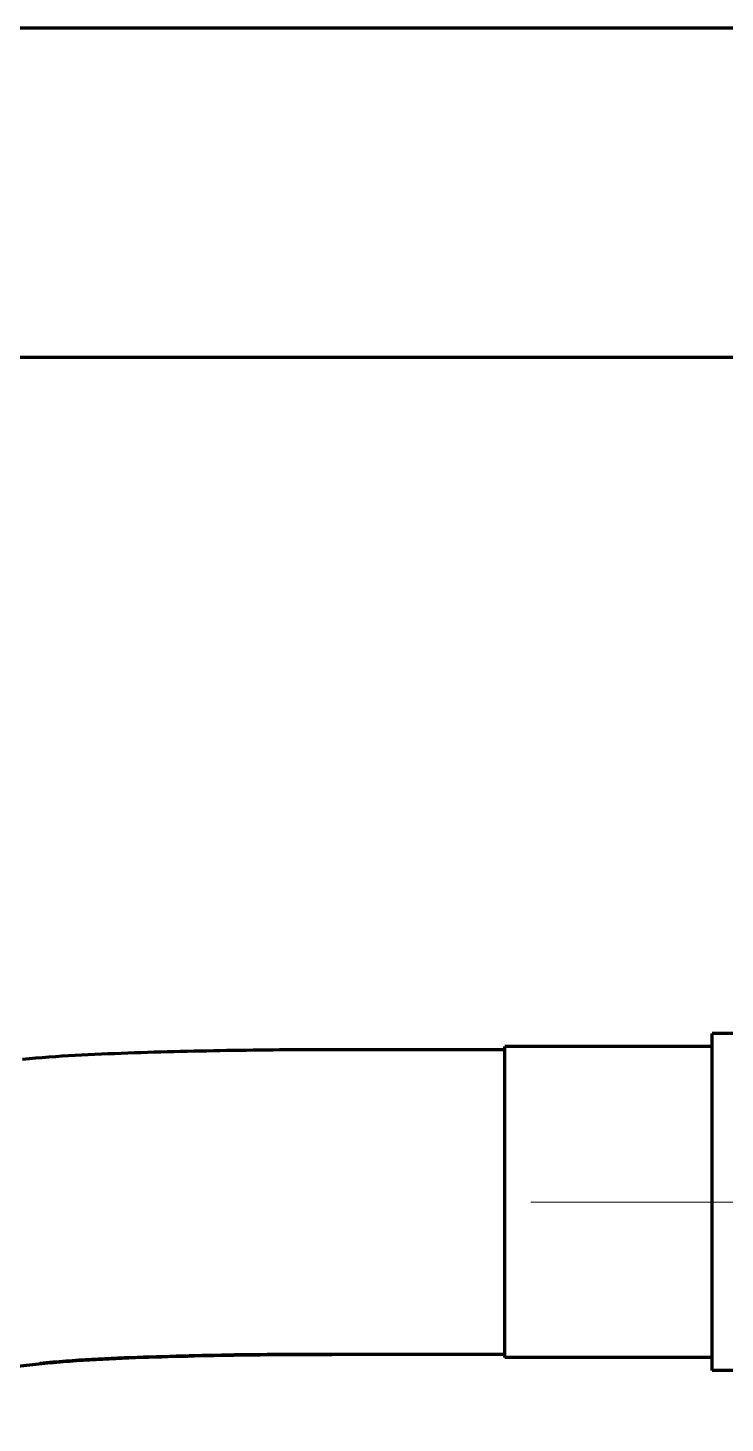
# Model space of a CAD drawing. Header units: millimetres. Extents: x 0 to 2382, y 0 to 420.
# Drawn here: x 146.87 to 152.25, y 335.23 to 346 of the extents above; entities that cross this region are included whole.
import ezdxf

# ---------------------------------------------------------------- set-up
doc = ezdxf.new("R2010")
doc.units = ezdxf.units.MM
doc.linetypes.add('IRAM-E-TRAZOS', pattern=[5, 4, -1])
doc.linetypes.add('IRAM-F-TRAZO-PUNTO', pattern=[20, 15, -2, 1, -2])
for name, color, linetype, lineweight in [('01-VISIBLE', 7, 'CONTINUOUS', 70), ('02-OCULTA', 4, 'IRAM-E-TRAZOS', 35), ('03-EJE', 1, 'IRAM-F-TRAZO-PUNTO', 18)]:
    doc.layers.add(name, color=color, linetype=linetype, lineweight=lineweight)

msp = doc.modelspace()

# ---------------------------------------------------------------- linework, layer by layer
at = {"layer": '01-VISIBLE'}
for p, q in [((145.63, 346), (167.37, 346)), ((145.63, 343.46), (167.37, 343.46)), ((154.15, 338.238), (152.15, 338.238)), ((150.55, 338.113), (149.216, 338.113)), ((152.15, 338.138), (150.55, 338.138)), ((150.55, 335.763), (149.216, 335.763)), ((152.15, 335.738), (150.55, 335.738)), ((147.042, 335.698), (142.959, 335.232)), ((154.05, 335.638), (152.15, 335.638))]:
    msp.add_line(p, q, dxfattribs=at)
for points in [[(152.15, 335.638), (152.15, 335.688), (152.15, 335.738), (152.15, 335.788), (152.15, 335.838), (152.15, 335.888), (152.15, 335.938), (152.15, 335.988), (152.15, 336.038), (152.15, 336.088), (152.15, 336.138), (152.15, 336.188), (152.15, 336.238), (152.15, 336.288), (152.15, 336.338), (152.15, 336.388), (152.15, 336.438), (152.15, 336.488), (152.15, 336.538), (152.15, 336.588), (152.15, 336.638), (152.15, 336.688), (152.15, 336.738), (152.15, 336.788), (152.15, 336.838), (152.15, 336.888), (152.15, 336.938), (152.15, 336.988), (152.15, 337.038), (152.15, 337.088), (152.15, 337.138), (152.15, 337.188), (152.15, 337.238), (152.15, 337.288), (152.15, 337.338), (152.15, 337.388), (152.15, 337.438), (152.15, 337.488), (152.15, 337.538), (152.15, 337.588), (152.15, 337.638), (152.15, 337.688), (152.15, 337.738), (152.15, 337.788), (152.15, 337.838), (152.15, 337.888), (152.15, 337.938), (152.15, 337.988), (152.15, 338.038), (152.15, 338.088), (152.15, 338.138), (152.15, 338.188), (152.15, 338.238)], [(149.216, 338.113), (149.165, 338.113), (149.115, 338.113), (149.064, 338.113), (149.013, 338.113), (148.962, 338.113), (148.911, 338.112), (148.86, 338.112), (148.809, 338.112), (148.758, 338.111), (148.707, 338.111), (148.657, 338.11), (148.606, 338.11), (148.555, 338.109), (148.504, 338.108), (148.453, 338.108), (148.402, 338.107), (148.351, 338.106), (148.3, 338.105), (148.249, 338.104), (148.199, 338.103), (148.148, 338.102), (148.097, 338.101), (148.046, 338.1), (147.995, 338.098), (147.944, 338.097), (147.893, 338.096), (147.842, 338.094), (147.792, 338.093), (147.741, 338.091), (147.69, 338.089), (147.639, 338.087), (147.588, 338.086), (147.537, 338.083), (147.486, 338.081), (147.436, 338.079), (147.385, 338.077), (147.334, 338.074), (147.283, 338.072), (147.232, 338.069), (147.181, 338.066), (147.131, 338.063), (147.08, 338.059), (147.029, 338.056), (146.978, 338.052), (146.928, 338.048), (146.877, 338.043), (146.826, 338.038)], [(150.55, 335.738), (150.55, 335.788), (150.55, 335.838), (150.55, 335.888), (150.55, 335.938), (150.55, 335.988), (150.55, 336.038), (150.55, 336.088), (150.55, 336.138), (150.55, 336.188), (150.55, 336.238), (150.55, 336.288), (150.55, 336.338), (150.55, 336.388), (150.55, 336.438), (150.55, 336.488), (150.55, 336.538), (150.55, 336.588), (150.55, 336.638), (150.55, 336.688), (150.55, 336.738), (150.55, 336.788), (150.55, 336.838), (150.55, 336.888), (150.55, 336.938), (150.55, 336.988), (150.55, 337.038), (150.55, 337.088), (150.55, 337.138), (150.55, 337.188), (150.55, 337.238), (150.55, 337.288), (150.55, 337.338), (150.55, 337.388), (150.55, 337.438), (150.55, 337.488), (150.55, 337.538), (150.55, 337.588), (150.55, 337.638), (150.55, 337.688), (150.55, 337.738), (150.55, 337.788), (150.55, 337.838), (150.55, 337.888), (150.55, 337.938), (150.55, 337.988), (150.55, 338.038), (150.55, 338.088), (150.55, 338.138)], [(149.216, 335.763), (149.166, 335.763), (149.116, 335.763), (149.066, 335.763), (149.016, 335.763), (148.965, 335.763), (148.915, 335.762), (148.865, 335.762), (148.815, 335.762), (148.765, 335.761), (148.715, 335.761), (148.664, 335.76), (148.614, 335.76), (148.564, 335.759), (148.514, 335.758), (148.464, 335.758), (148.414, 335.757), (148.363, 335.756), (148.313, 335.755), (148.263, 335.754), (148.213, 335.753), (148.163, 335.752), (148.113, 335.751), (148.062, 335.749), (148.012, 335.748), (147.962, 335.747), (147.912, 335.745), (147.862, 335.744), (147.812, 335.742), (147.761, 335.74), (147.711, 335.739), (147.661, 335.737), (147.611, 335.735), (147.561, 335.733), (147.511, 335.73), (147.461, 335.728), (147.411, 335.725), (147.36, 335.723), (147.31, 335.72), (147.26, 335.717), (147.21, 335.713), (147.16, 335.71), (147.11, 335.706), (147.06, 335.702), (147.01, 335.697), (146.96, 335.692)], [(147.042, 335.698), (147.092, 335.703), (147.143, 335.707), (147.193, 335.711), (147.244, 335.715), (147.294, 335.718), (147.345, 335.721), (147.395, 335.724), (147.446, 335.727), (147.496, 335.729), (147.547, 335.732), (147.597, 335.734), (147.648, 335.736), (147.698, 335.738), (147.749, 335.74), (147.8, 335.742), (147.85, 335.743), (147.901, 335.745), (147.951, 335.746), (148.002, 335.748), (148.052, 335.749), (148.103, 335.75), (148.154, 335.752), (148.204, 335.753), (148.255, 335.754), (148.305, 335.755), (148.356, 335.756), (148.407, 335.757), (148.457, 335.757), (148.508, 335.758), (148.558, 335.759), (148.609, 335.76), (148.66, 335.76), (148.71, 335.761), (148.761, 335.761), (148.811, 335.762), (148.862, 335.762), (148.913, 335.762), (148.963, 335.763), (149.014, 335.763), (149.065, 335.763), (149.115, 335.763), (149.166, 335.763), (149.216, 335.763)]]:
    msp.add_lwpolyline(points, dxfattribs=at)
at = {"layer": '02-OCULTA'}
for points in [[(152.15, 338.238), (152.15, 338.188), (152.15, 338.138), (152.15, 338.088), (152.15, 338.038), (152.15, 337.988), (152.15, 337.938), (152.15, 337.888), (152.15, 337.838), (152.15, 337.788), (152.15, 337.738), (152.15, 337.688), (152.15, 337.638), (152.15, 337.588), (152.15, 337.538), (152.15, 337.488), (152.15, 337.438), (152.15, 337.388), (152.15, 337.338), (152.15, 337.288), (152.15, 337.238), (152.15, 337.188), (152.15, 337.138), (152.15, 337.088), (152.15, 337.038), (152.15, 336.988), (152.15, 336.938), (152.15, 336.888), (152.15, 336.838), (152.15, 336.788), (152.15, 336.738), (152.15, 336.688), (152.15, 336.638), (152.15, 336.588), (152.15, 336.538), (152.15, 336.488), (152.15, 336.438), (152.15, 336.388), (152.15, 336.338), (152.15, 336.288), (152.15, 336.238), (152.15, 336.188), (152.15, 336.138), (152.15, 336.088), (152.15, 336.038), (152.15, 335.988), (152.15, 335.938), (152.15, 335.888), (152.15, 335.838), (152.15, 335.788), (152.15, 335.738), (152.15, 335.688), (152.15, 335.638)], [(150.55, 338.138), (150.55, 338.088), (150.55, 338.038), (150.55, 337.988), (150.55, 337.938), (150.55, 337.888), (150.55, 337.838), (150.55, 337.788), (150.55, 337.738), (150.55, 337.688), (150.55, 337.638), (150.55, 337.588), (150.55, 337.538), (150.55, 337.488), (150.55, 337.438), (150.55, 337.388), (150.55, 337.338), (150.55, 337.288), (150.55, 337.238), (150.55, 337.188), (150.55, 337.138), (150.55, 337.088), (150.55, 337.038), (150.55, 336.988), (150.55, 336.938), (150.55, 336.888), (150.55, 336.838), (150.55, 336.788), (150.55, 336.738), (150.55, 336.688), (150.55, 336.638), (150.55, 336.588), (150.55, 336.538), (150.55, 336.488), (150.55, 336.438), (150.55, 336.388), (150.55, 336.338), (150.55, 336.288), (150.55, 336.238), (150.55, 336.188), (150.55, 336.138), (150.55, 336.088), (150.55, 336.038), (150.55, 335.988), (150.55, 335.938), (150.55, 335.888), (150.55, 335.838), (150.55, 335.788), (150.55, 335.738)], [(150.55, 335.763), (150.55, 335.813), (150.55, 335.863), (150.55, 335.913), (150.55, 335.963), (150.55, 336.013), (150.55, 336.063), (150.55, 336.113), (150.55, 336.163), (150.55, 336.213), (150.55, 336.263), (150.55, 336.313), (150.55, 336.363), (150.55, 336.413), (150.55, 336.463), (150.55, 336.513), (150.55, 336.563), (150.55, 336.613), (150.55, 336.663), (150.55, 336.713), (150.55, 336.763), (150.55, 336.813), (150.55, 336.863), (150.55, 336.913), (150.55, 336.963), (150.55, 337.013), (150.55, 337.063), (150.55, 337.113), (150.55, 337.163), (150.55, 337.213), (150.55, 337.263), (150.55, 337.313), (150.55, 337.363), (150.55, 337.413), (150.55, 337.463), (150.55, 337.513), (150.55, 337.563), (150.55, 337.613), (150.55, 337.663), (150.55, 337.713), (150.55, 337.763), (150.55, 337.813), (150.55, 337.863), (150.55, 337.913), (150.55, 337.963), (150.55, 338.013), (150.55, 338.063), (150.55, 338.113)], [(150.55, 338.113), (150.55, 338.063), (150.55, 338.013), (150.55, 337.963), (150.55, 337.913), (150.55, 337.863), (150.55, 337.813), (150.55, 337.763), (150.55, 337.713), (150.55, 337.663), (150.55, 337.613), (150.55, 337.563), (150.55, 337.513), (150.55, 337.463), (150.55, 337.413), (150.55, 337.363), (150.55, 337.313), (150.55, 337.263), (150.55, 337.213), (150.55, 337.163), (150.55, 337.113), (150.55, 337.063), (150.55, 337.013), (150.55, 336.963), (150.55, 336.913), (150.55, 336.863), (150.55, 336.813), (150.55, 336.763), (150.55, 336.713), (150.55, 336.663), (150.55, 336.613), (150.55, 336.563), (150.55, 336.513), (150.55, 336.463), (150.55, 336.413), (150.55, 336.363), (150.55, 336.313), (150.55, 336.263), (150.55, 336.213), (150.55, 336.163), (150.55, 336.113), (150.55, 336.063), (150.55, 336.013), (150.55, 335.963), (150.55, 335.913), (150.55, 335.863), (150.55, 335.813), (150.55, 335.763)], [(152.15, 335.738), (152.15, 335.788), (152.15, 335.838), (152.15, 335.888), (152.15, 335.938), (152.15, 335.988), (152.15, 336.038), (152.15, 336.088), (152.15, 336.138), (152.15, 336.188), (152.15, 336.238), (152.15, 336.288), (152.15, 336.338), (152.15, 336.388), (152.15, 336.438), (152.15, 336.488), (152.15, 336.538), (152.15, 336.588), (152.15, 336.638), (152.15, 336.688), (152.15, 336.738), (152.15, 336.788), (152.15, 336.838), (152.15, 336.888), (152.15, 336.938), (152.15, 336.988), (152.15, 337.038), (152.15, 337.088), (152.15, 337.138), (152.15, 337.188), (152.15, 337.238), (152.15, 337.288), (152.15, 337.338), (152.15, 337.388), (152.15, 337.438), (152.15, 337.488), (152.15, 337.538), (152.15, 337.588), (152.15, 337.638), (152.15, 337.688), (152.15, 337.738), (152.15, 337.788), (152.15, 337.838), (152.15, 337.888), (152.15, 337.938), (152.15, 337.988), (152.15, 338.038), (152.15, 338.088), (152.15, 338.138)], [(152.15, 338.138), (152.15, 338.088), (152.15, 338.038), (152.15, 337.988), (152.15, 337.938), (152.15, 337.888), (152.15, 337.838), (152.15, 337.788), (152.15, 337.738), (152.15, 337.688), (152.15, 337.638), (152.15, 337.588), (152.15, 337.538), (152.15, 337.488), (152.15, 337.438), (152.15, 337.388), (152.15, 337.338), (152.15, 337.288), (152.15, 337.238), (152.15, 337.188), (152.15, 337.138), (152.15, 337.088), (152.15, 337.038), (152.15, 336.988), (152.15, 336.938), (152.15, 336.888), (152.15, 336.838), (152.15, 336.788), (152.15, 336.738), (152.15, 336.688), (152.15, 336.638), (152.15, 336.588), (152.15, 336.538), (152.15, 336.488), (152.15, 336.438), (152.15, 336.388), (152.15, 336.338), (152.15, 336.288), (152.15, 336.238), (152.15, 336.188), (152.15, 336.138), (152.15, 336.088), (152.15, 336.038), (152.15, 335.988), (152.15, 335.938), (152.15, 335.888), (152.15, 335.838), (152.15, 335.788), (152.15, 335.738)]]:
    msp.add_lwpolyline(points, dxfattribs=at)
at = {"layer": '03-EJE'}
msp.add_line((150.75, 336.938), (159.25, 336.938), dxfattribs=at)

doc.saveas('drawing.dxf')
